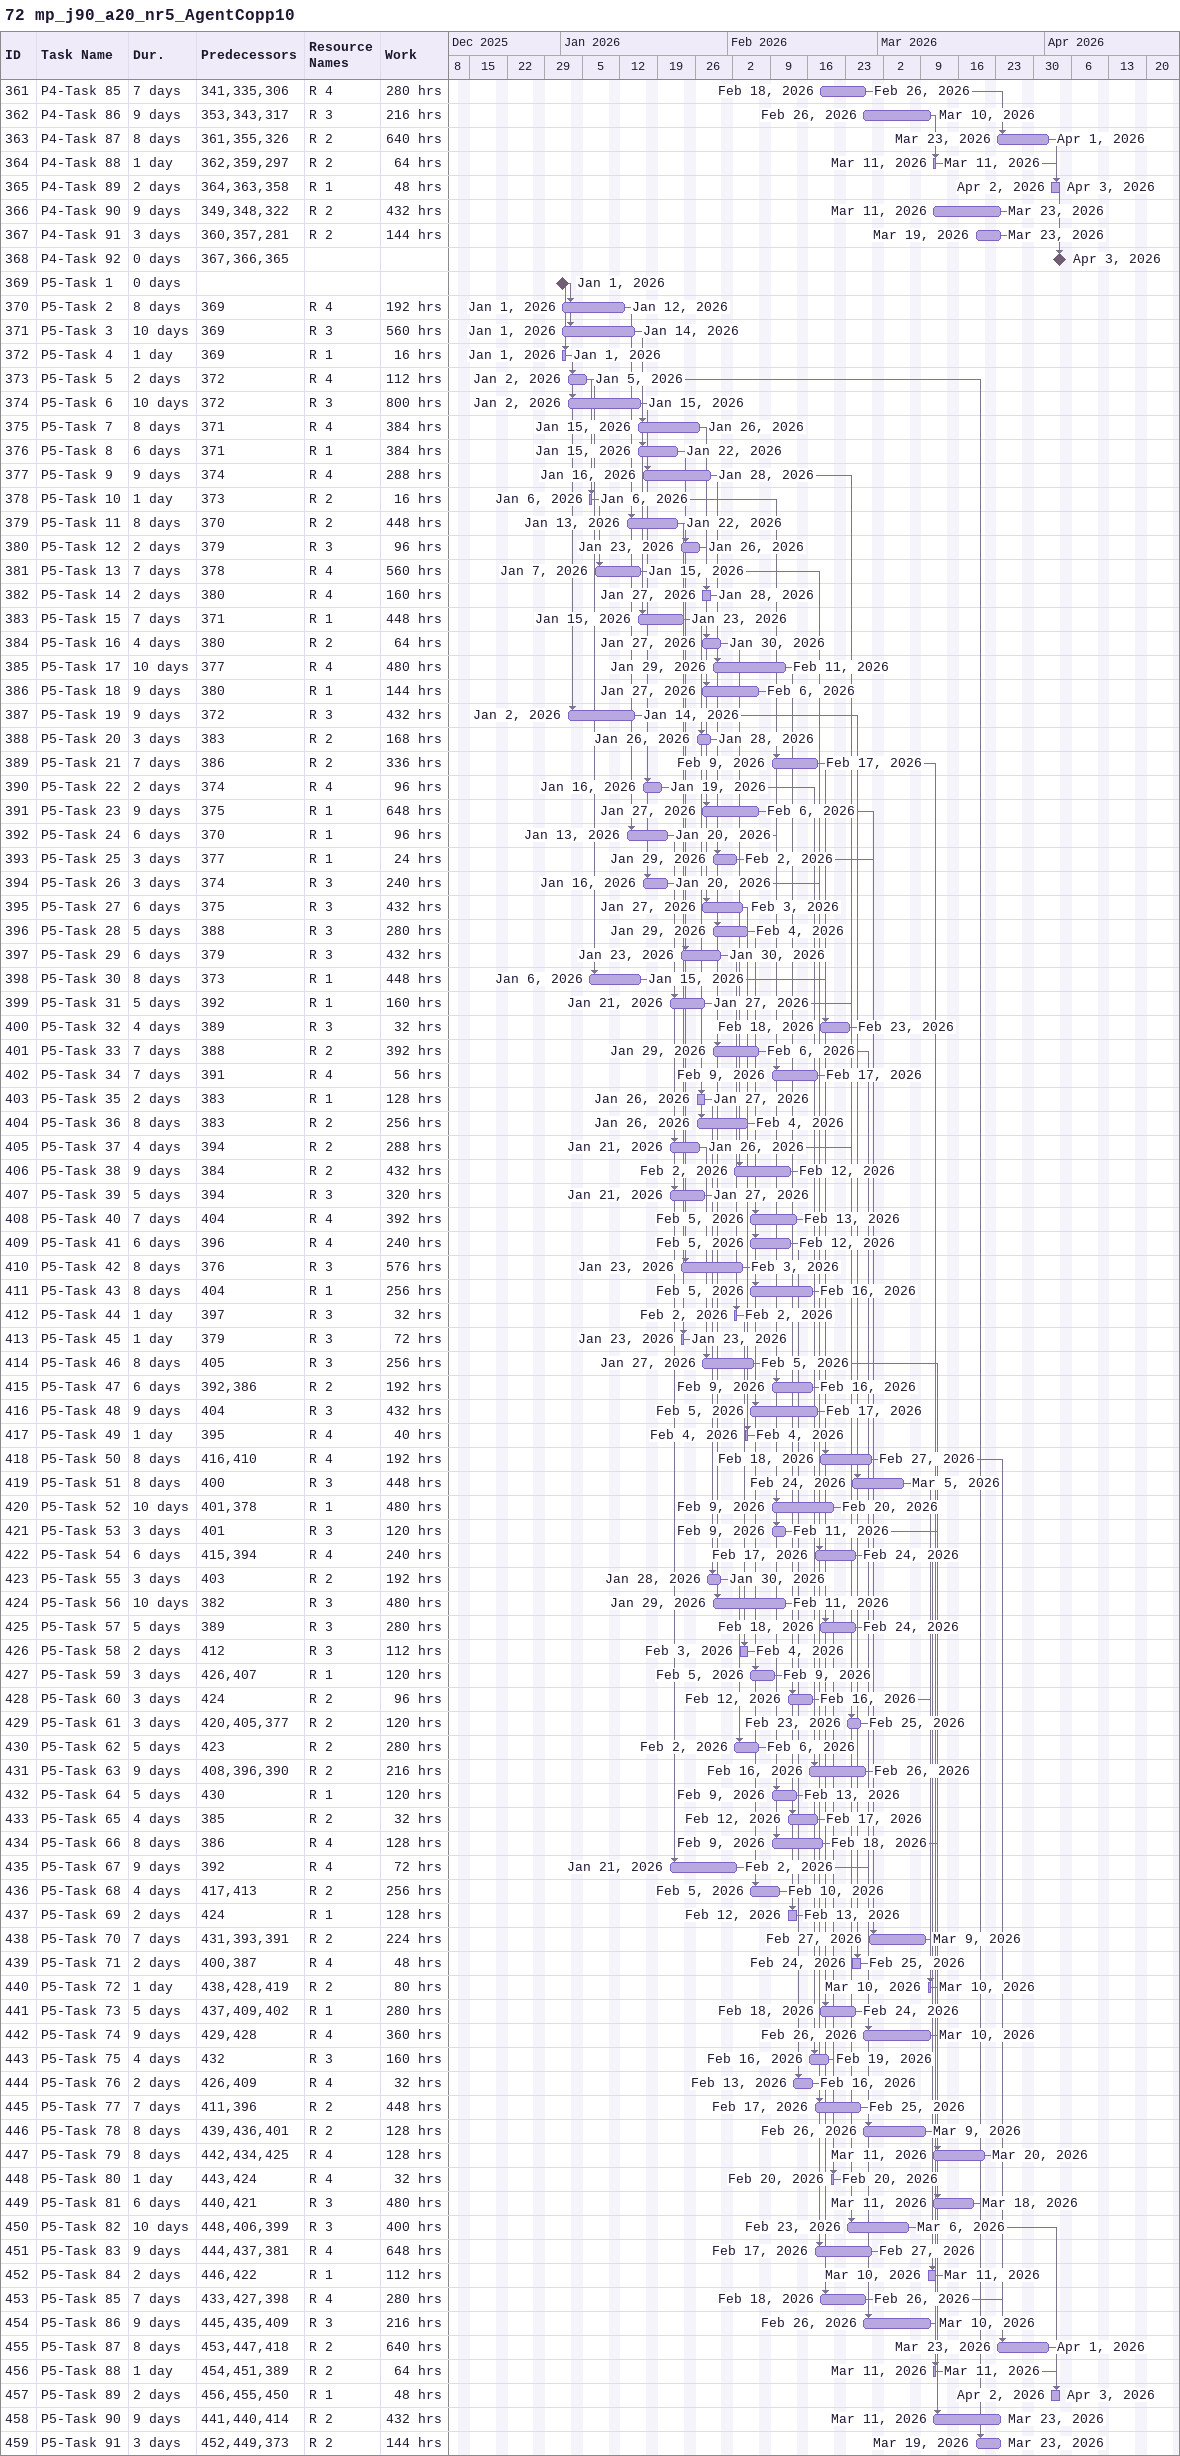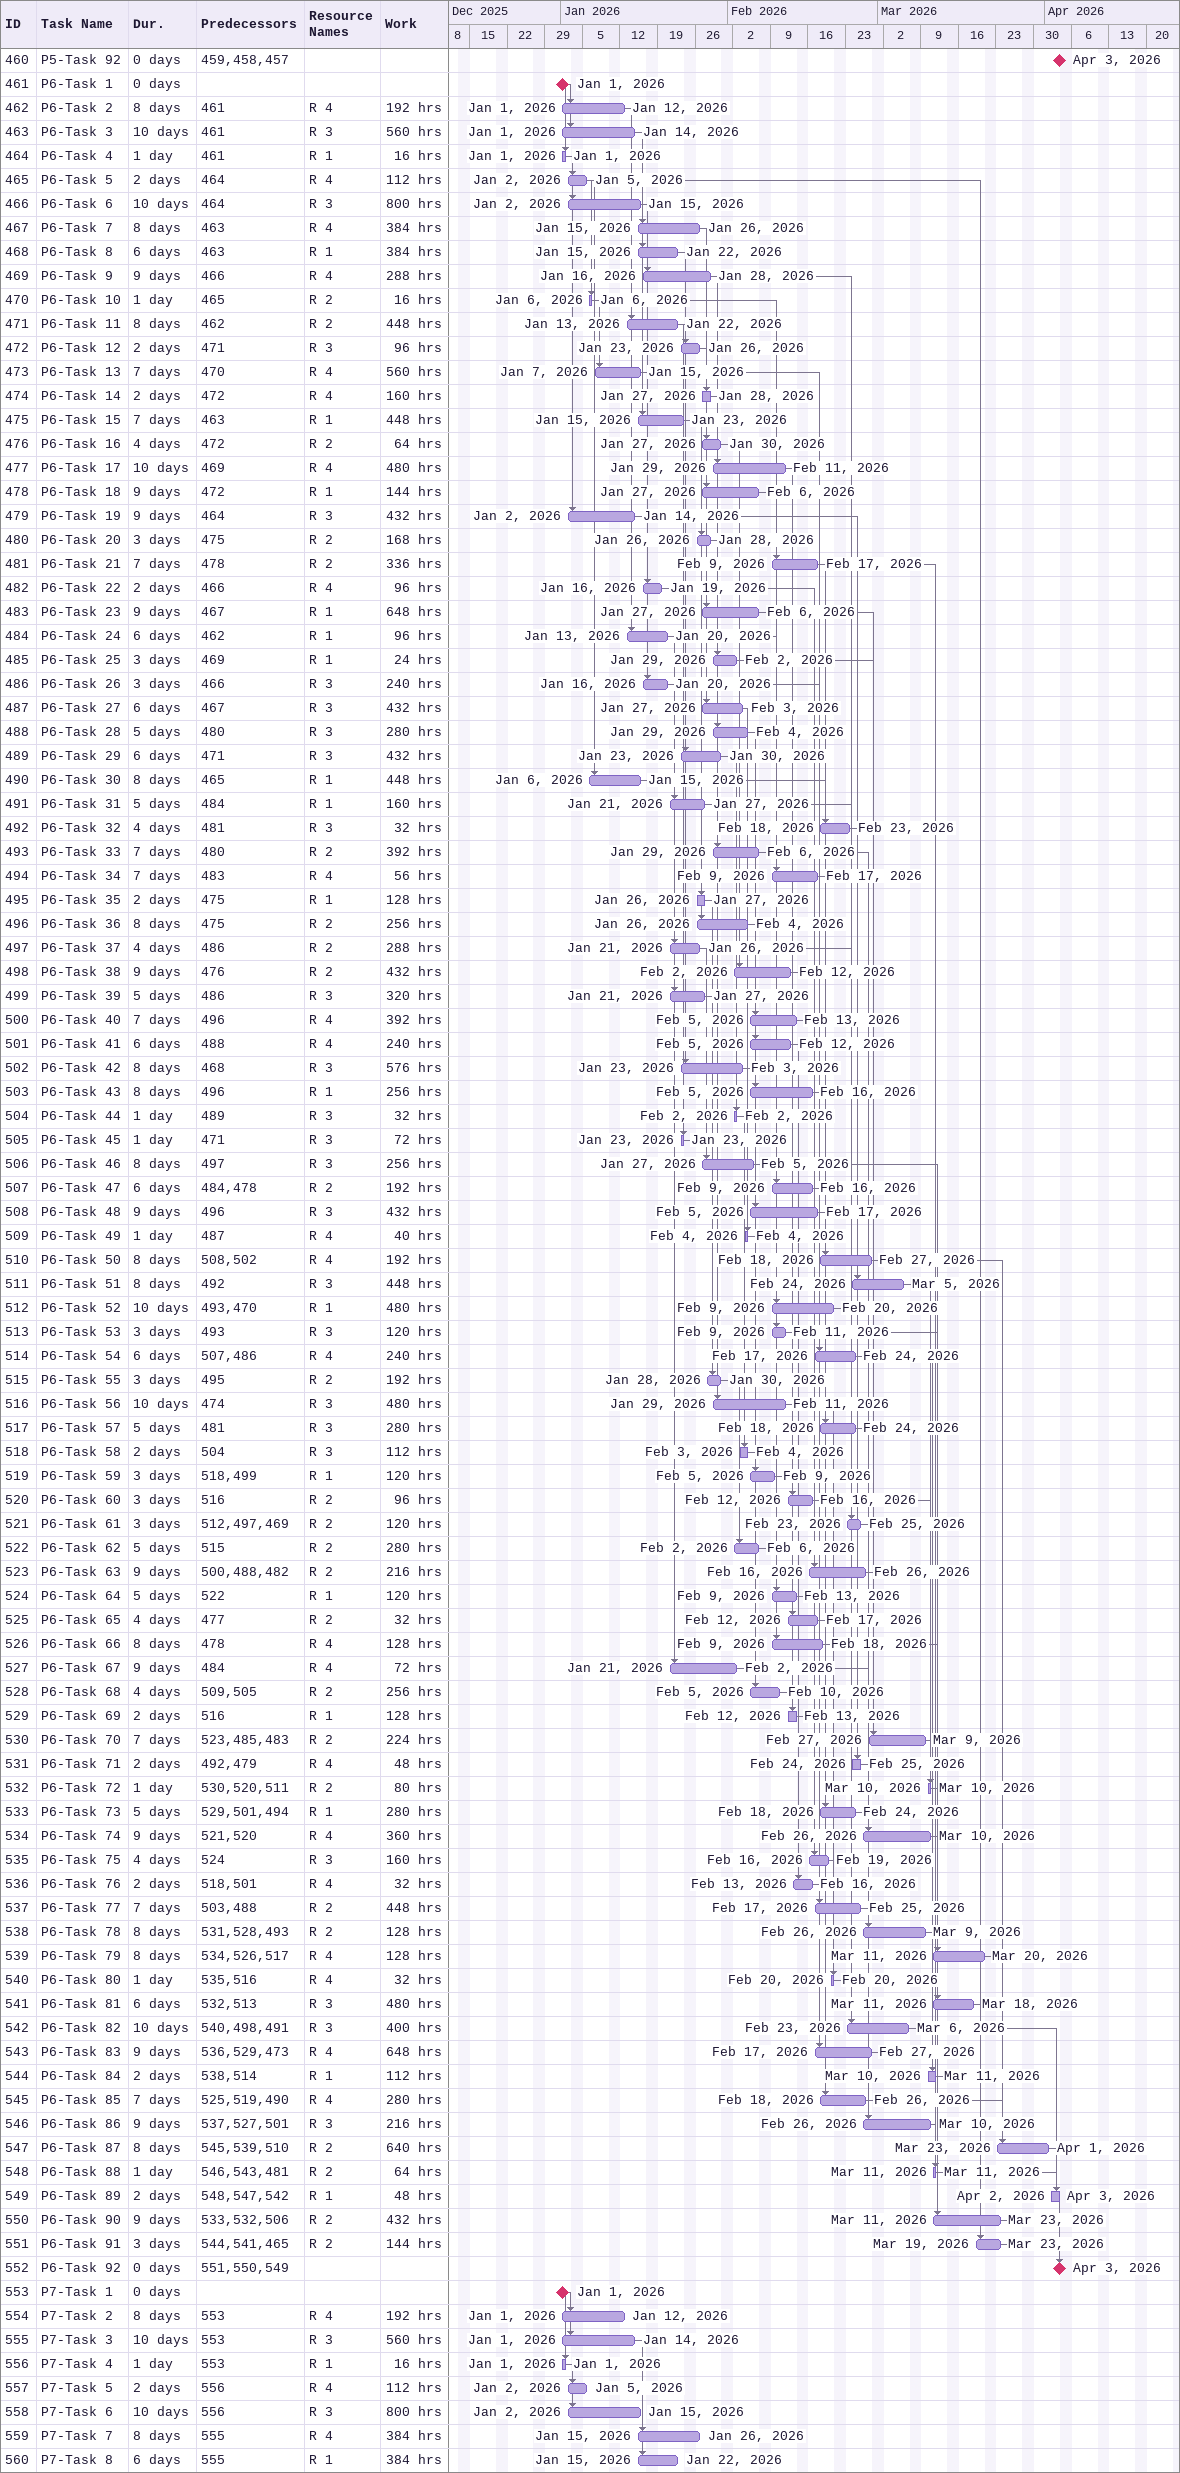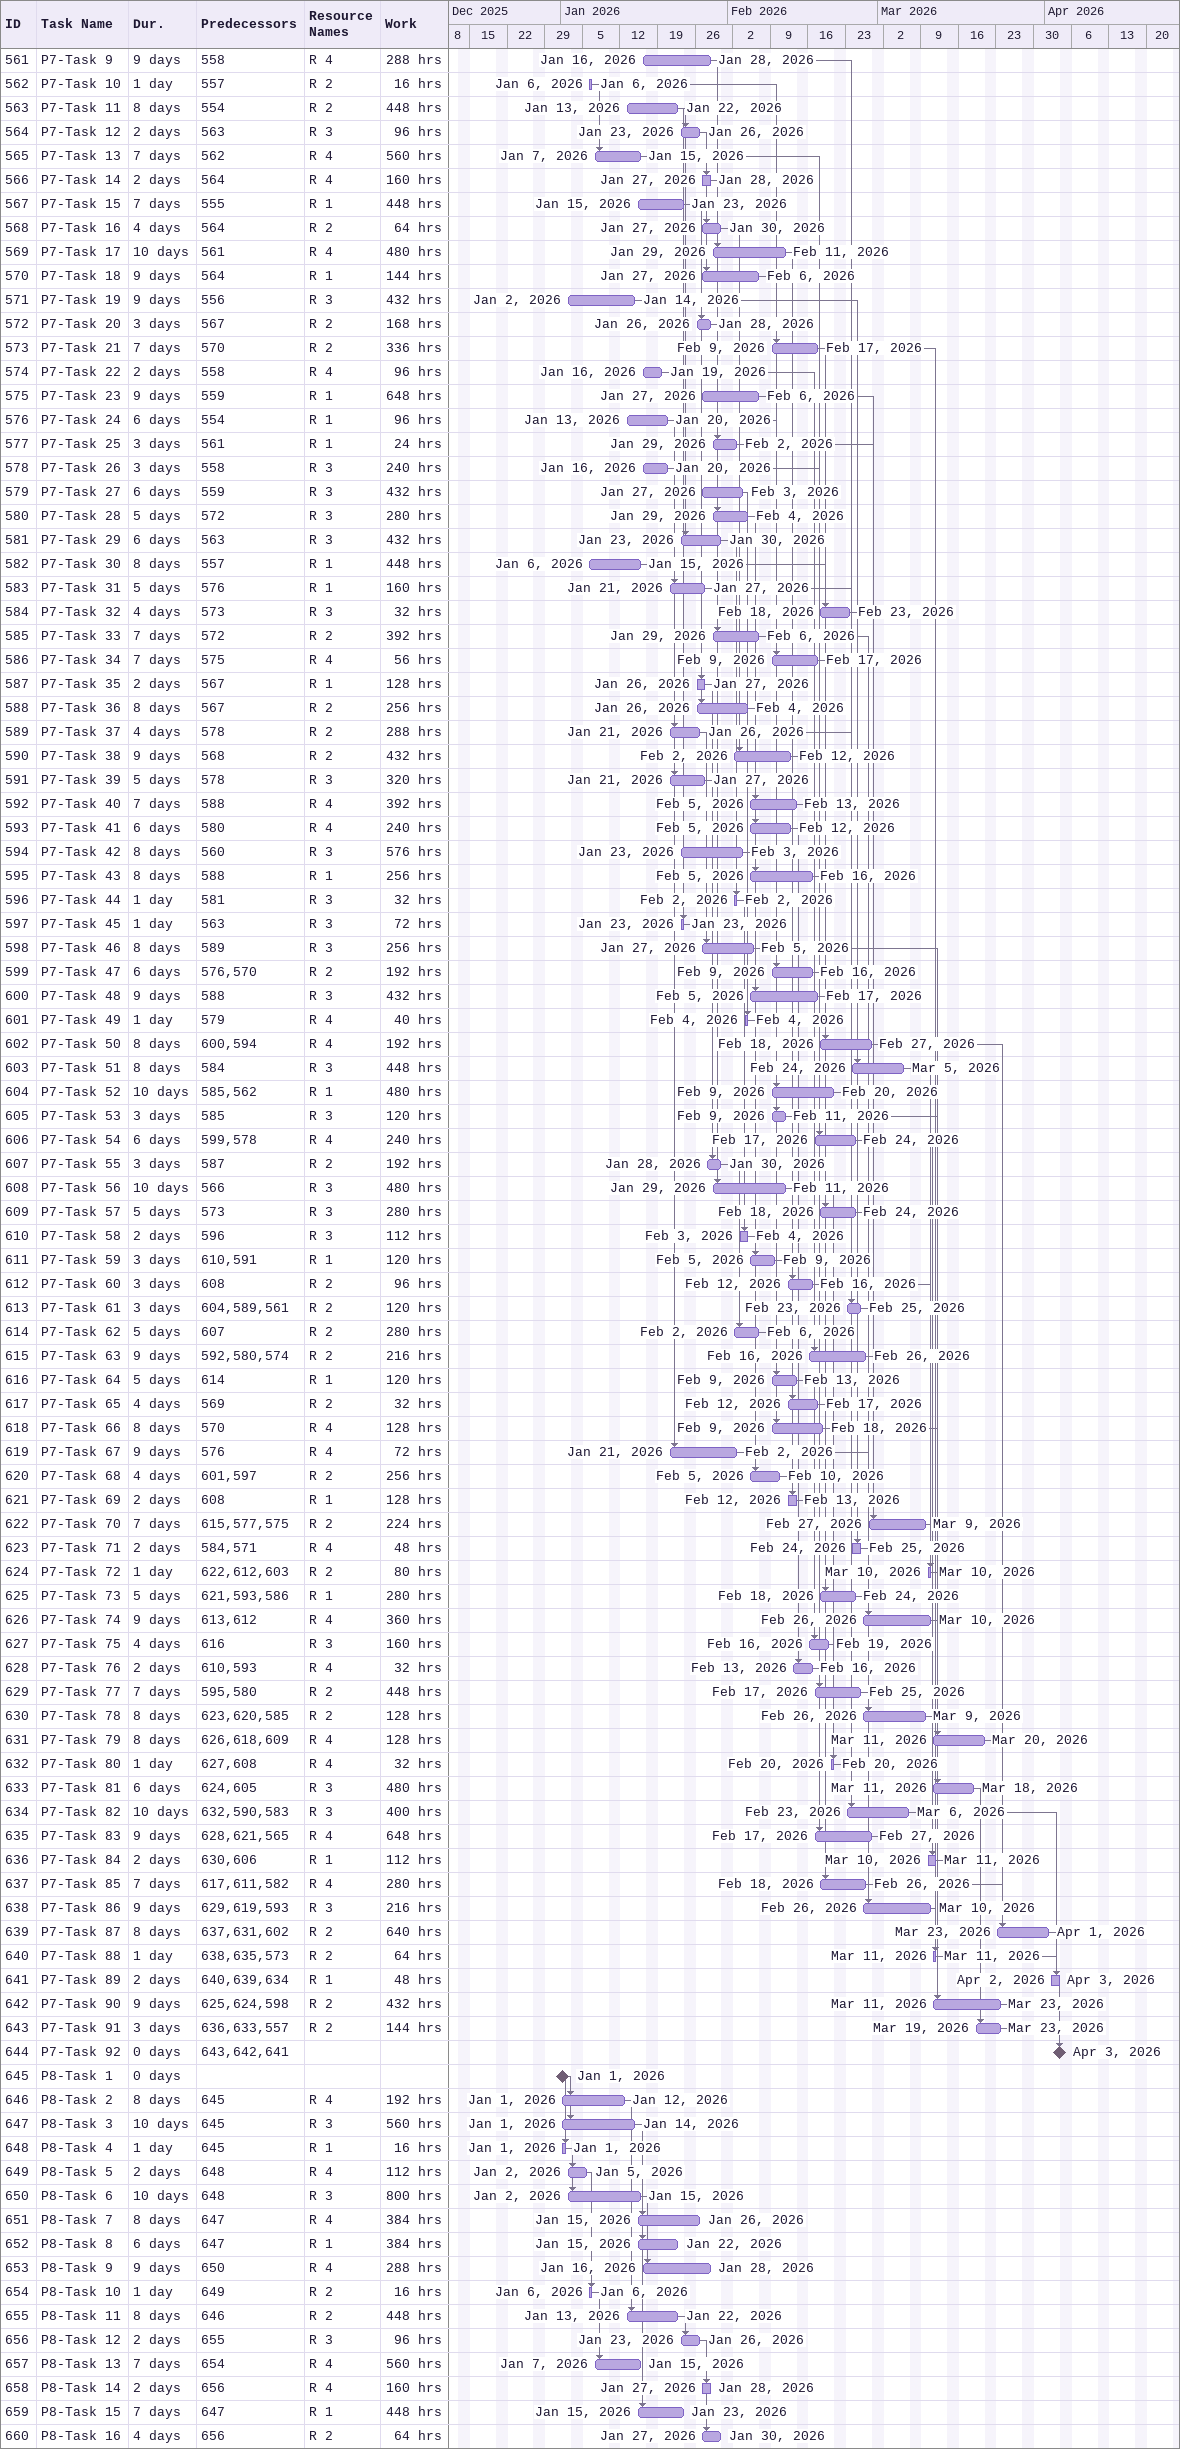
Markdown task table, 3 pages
72 mp_j90_a20_nr5_AgentCopp10

| ID | Task | Duration | Start | Finish | Predecessors | Resources | Work (h) |
|---|---|---|---|---|---|---|---|
| 361 | P4-Task 85 | 7d | 2026-02-18 | 2026-02-26 | 341, 335, 306 | R 4 | 280 |
| 362 | P4-Task 86 | 9d | 2026-02-26 | 2026-03-10 | 353, 343, 317 | R 3 | 216 |
| 363 | P4-Task 87 | 8d | 2026-03-23 | 2026-04-01 | 361, 355, 326 | R 2 | 640 |
| 364 | P4-Task 88 | 1d | 2026-03-11 | 2026-03-11 | 362, 359, 297 | R 2 | 64 |
| 365 | P4-Task 89 | 2d | 2026-04-02 | 2026-04-03 | 364, 363, 358 | R 1 | 48 |
| 366 | P4-Task 90 | 9d | 2026-03-11 | 2026-03-23 | 349, 348, 322 | R 2 | 432 |
| 367 | P4-Task 91 | 3d | 2026-03-19 | 2026-03-23 | 360, 357, 281 | R 2 | 144 |
| 368 | P4-Task 92 | 0d | 2026-04-03 | 2026-04-03 | 367, 366, 365 |  |  |
| 369 | P5-Task 1 | 0d | 2026-01-01 | 2026-01-01 |  |  |  |
| 370 | P5-Task 2 | 8d | 2026-01-01 | 2026-01-12 | 369 | R 4 | 192 |
| 371 | P5-Task 3 | 10d | 2026-01-01 | 2026-01-14 | 369 | R 3 | 560 |
| 372 | P5-Task 4 | 1d | 2026-01-01 | 2026-01-01 | 369 | R 1 | 16 |
| 373 | P5-Task 5 | 2d | 2026-01-02 | 2026-01-05 | 372 | R 4 | 112 |
| 374 | P5-Task 6 | 10d | 2026-01-02 | 2026-01-15 | 372 | R 3 | 800 |
| 375 | P5-Task 7 | 8d | 2026-01-15 | 2026-01-26 | 371 | R 4 | 384 |
| 376 | P5-Task 8 | 6d | 2026-01-15 | 2026-01-22 | 371 | R 1 | 384 |
| 377 | P5-Task 9 | 9d | 2026-01-16 | 2026-01-28 | 374 | R 4 | 288 |
| 378 | P5-Task 10 | 1d | 2026-01-06 | 2026-01-06 | 373 | R 2 | 16 |
| 379 | P5-Task 11 | 8d | 2026-01-13 | 2026-01-22 | 370 | R 2 | 448 |
| 380 | P5-Task 12 | 2d | 2026-01-23 | 2026-01-26 | 379 | R 3 | 96 |
| 381 | P5-Task 13 | 7d | 2026-01-07 | 2026-01-15 | 378 | R 4 | 560 |
| 382 | P5-Task 14 | 2d | 2026-01-27 | 2026-01-28 | 380 | R 4 | 160 |
| 383 | P5-Task 15 | 7d | 2026-01-15 | 2026-01-23 | 371 | R 1 | 448 |
| 384 | P5-Task 16 | 4d | 2026-01-27 | 2026-01-30 | 380 | R 2 | 64 |
| 385 | P5-Task 17 | 10d | 2026-01-29 | 2026-02-11 | 377 | R 4 | 480 |
| 386 | P5-Task 18 | 9d | 2026-01-27 | 2026-02-06 | 380 | R 1 | 144 |
| 387 | P5-Task 19 | 9d | 2026-01-02 | 2026-01-14 | 372 | R 3 | 432 |
| 388 | P5-Task 20 | 3d | 2026-01-26 | 2026-01-28 | 383 | R 2 | 168 |
| 389 | P5-Task 21 | 7d | 2026-02-09 | 2026-02-17 | 386 | R 2 | 336 |
| 390 | P5-Task 22 | 2d | 2026-01-16 | 2026-01-19 | 374 | R 4 | 96 |
| 391 | P5-Task 23 | 9d | 2026-01-27 | 2026-02-06 | 375 | R 1 | 648 |
| 392 | P5-Task 24 | 6d | 2026-01-13 | 2026-01-20 | 370 | R 1 | 96 |
| 393 | P5-Task 25 | 3d | 2026-01-29 | 2026-02-02 | 377 | R 1 | 24 |
| 394 | P5-Task 26 | 3d | 2026-01-16 | 2026-01-20 | 374 | R 3 | 240 |
| 395 | P5-Task 27 | 6d | 2026-01-27 | 2026-02-03 | 375 | R 3 | 432 |
| 396 | P5-Task 28 | 5d | 2026-01-29 | 2026-02-04 | 388 | R 3 | 280 |
| 397 | P5-Task 29 | 6d | 2026-01-23 | 2026-01-30 | 379 | R 3 | 432 |
| 398 | P5-Task 30 | 8d | 2026-01-06 | 2026-01-15 | 373 | R 1 | 448 |
| 399 | P5-Task 31 | 5d | 2026-01-21 | 2026-01-27 | 392 | R 1 | 160 |
| 400 | P5-Task 32 | 4d | 2026-02-18 | 2026-02-23 | 389 | R 3 | 32 |
| 401 | P5-Task 33 | 7d | 2026-01-29 | 2026-02-06 | 388 | R 2 | 392 |
| 402 | P5-Task 34 | 7d | 2026-02-09 | 2026-02-17 | 391 | R 4 | 56 |
| 403 | P5-Task 35 | 2d | 2026-01-26 | 2026-01-27 | 383 | R 1 | 128 |
| 404 | P5-Task 36 | 8d | 2026-01-26 | 2026-02-04 | 383 | R 2 | 256 |
| 405 | P5-Task 37 | 4d | 2026-01-21 | 2026-01-26 | 394 | R 2 | 288 |
| 406 | P5-Task 38 | 9d | 2026-02-02 | 2026-02-12 | 384 | R 2 | 432 |
| 407 | P5-Task 39 | 5d | 2026-01-21 | 2026-01-27 | 394 | R 3 | 320 |
| 408 | P5-Task 40 | 7d | 2026-02-05 | 2026-02-13 | 404 | R 4 | 392 |
| 409 | P5-Task 41 | 6d | 2026-02-05 | 2026-02-12 | 396 | R 4 | 240 |
| 410 | P5-Task 42 | 8d | 2026-01-23 | 2026-02-03 | 376 | R 3 | 576 |
| 411 | P5-Task 43 | 8d | 2026-02-05 | 2026-02-16 | 404 | R 1 | 256 |
| 412 | P5-Task 44 | 1d | 2026-02-02 | 2026-02-02 | 397 | R 3 | 32 |
| 413 | P5-Task 45 | 1d | 2026-01-23 | 2026-01-23 | 379 | R 3 | 72 |
| 414 | P5-Task 46 | 8d | 2026-01-27 | 2026-02-05 | 405 | R 3 | 256 |
| 415 | P5-Task 47 | 6d | 2026-02-09 | 2026-02-16 | 392, 386 | R 2 | 192 |
| 416 | P5-Task 48 | 9d | 2026-02-05 | 2026-02-17 | 404 | R 3 | 432 |
| 417 | P5-Task 49 | 1d | 2026-02-04 | 2026-02-04 | 395 | R 4 | 40 |
| 418 | P5-Task 50 | 8d | 2026-02-18 | 2026-02-27 | 416, 410 | R 4 | 192 |
| 419 | P5-Task 51 | 8d | 2026-02-24 | 2026-03-05 | 400 | R 3 | 448 |
| 420 | P5-Task 52 | 10d | 2026-02-09 | 2026-02-20 | 401, 378 | R 1 | 480 |
| 421 | P5-Task 53 | 3d | 2026-02-09 | 2026-02-11 | 401 | R 3 | 120 |
| 422 | P5-Task 54 | 6d | 2026-02-17 | 2026-02-24 | 415, 394 | R 4 | 240 |
| 423 | P5-Task 55 | 3d | 2026-01-28 | 2026-01-30 | 403 | R 2 | 192 |
| 424 | P5-Task 56 | 10d | 2026-01-29 | 2026-02-11 | 382 | R 3 | 480 |
| 425 | P5-Task 57 | 5d | 2026-02-18 | 2026-02-24 | 389 | R 3 | 280 |
| 426 | P5-Task 58 | 2d | 2026-02-03 | 2026-02-04 | 412 | R 3 | 112 |
| 427 | P5-Task 59 | 3d | 2026-02-05 | 2026-02-09 | 426, 407 | R 1 | 120 |
| 428 | P5-Task 60 | 3d | 2026-02-12 | 2026-02-16 | 424 | R 2 | 96 |
| 429 | P5-Task 61 | 3d | 2026-02-23 | 2026-02-25 | 420, 405, 377 | R 2 | 120 |
| 430 | P5-Task 62 | 5d | 2026-02-02 | 2026-02-06 | 423 | R 2 | 280 |
| 431 | P5-Task 63 | 9d | 2026-02-16 | 2026-02-26 | 408, 396, 390 | R 2 | 216 |
| 432 | P5-Task 64 | 5d | 2026-02-09 | 2026-02-13 | 430 | R 1 | 120 |
| 433 | P5-Task 65 | 4d | 2026-02-12 | 2026-02-17 | 385 | R 2 | 32 |
| 434 | P5-Task 66 | 8d | 2026-02-09 | 2026-02-18 | 386 | R 4 | 128 |
| 435 | P5-Task 67 | 9d | 2026-01-21 | 2026-02-02 | 392 | R 4 | 72 |
| 436 | P5-Task 68 | 4d | 2026-02-05 | 2026-02-10 | 417, 413 | R 2 | 256 |
| 437 | P5-Task 69 | 2d | 2026-02-12 | 2026-02-13 | 424 | R 1 | 128 |
| 438 | P5-Task 70 | 7d | 2026-02-27 | 2026-03-09 | 431, 393, 391 | R 2 | 224 |
| 439 | P5-Task 71 | 2d | 2026-02-24 | 2026-02-25 | 400, 387 | R 4 | 48 |
| 440 | P5-Task 72 | 1d | 2026-03-10 | 2026-03-10 | 438, 428, 419 | R 2 | 80 |
| 441 | P5-Task 73 | 5d | 2026-02-18 | 2026-02-24 | 437, 409, 402 | R 1 | 280 |
| 442 | P5-Task 74 | 9d | 2026-02-26 | 2026-03-10 | 429, 428 | R 4 | 360 |
| 443 | P5-Task 75 | 4d | 2026-02-16 | 2026-02-19 | 432 | R 3 | 160 |
| 444 | P5-Task 76 | 2d | 2026-02-13 | 2026-02-16 | 426, 409 | R 4 | 32 |
| 445 | P5-Task 77 | 7d | 2026-02-17 | 2026-02-25 | 411, 396 | R 2 | 448 |
| 446 | P5-Task 78 | 8d | 2026-02-26 | 2026-03-09 | 439, 436, 401 | R 2 | 128 |
| 447 | P5-Task 79 | 8d | 2026-03-11 | 2026-03-20 | 442, 434, 425 | R 4 | 128 |
| 448 | P5-Task 80 | 1d | 2026-02-20 | 2026-02-20 | 443, 424 | R 4 | 32 |
| 449 | P5-Task 81 | 6d | 2026-03-11 | 2026-03-18 | 440, 421 | R 3 | 480 |
| 450 | P5-Task 82 | 10d | 2026-02-23 | 2026-03-06 | 448, 406, 399 | R 3 | 400 |
| 451 | P5-Task 83 | 9d | 2026-02-17 | 2026-02-27 | 444, 437, 381 | R 4 | 648 |
| 452 | P5-Task 84 | 2d | 2026-03-10 | 2026-03-11 | 446, 422 | R 1 | 112 |
| 453 | P5-Task 85 | 7d | 2026-02-18 | 2026-02-26 | 433, 427, 398 | R 4 | 280 |
| 454 | P5-Task 86 | 9d | 2026-02-26 | 2026-03-10 | 445, 435, 409 | R 3 | 216 |
| 455 | P5-Task 87 | 8d | 2026-03-23 | 2026-04-01 | 453, 447, 418 | R 2 | 640 |
| 456 | P5-Task 88 | 1d | 2026-03-11 | 2026-03-11 | 454, 451, 389 | R 2 | 64 |
| 457 | P5-Task 89 | 2d | 2026-04-02 | 2026-04-03 | 456, 455, 450 | R 1 | 48 |
| 458 | P5-Task 90 | 9d | 2026-03-11 | 2026-03-23 | 441, 440, 414 | R 2 | 432 |
| 459 | P5-Task 91 | 3d | 2026-03-19 | 2026-03-23 | 452, 449, 373 | R 2 | 144 |
| 460 | P5-Task 92 | 0d | 2026-04-03 | 2026-04-03 | 459, 458, 457 |  |  |
| 461 | P6-Task 1 | 0d | 2026-01-01 | 2026-01-01 |  |  |  |
| 462 | P6-Task 2 | 8d | 2026-01-01 | 2026-01-12 | 461 | R 4 | 192 |
| 463 | P6-Task 3 | 10d | 2026-01-01 | 2026-01-14 | 461 | R 3 | 560 |
| 464 | P6-Task 4 | 1d | 2026-01-01 | 2026-01-01 | 461 | R 1 | 16 |
| 465 | P6-Task 5 | 2d | 2026-01-02 | 2026-01-05 | 464 | R 4 | 112 |
| 466 | P6-Task 6 | 10d | 2026-01-02 | 2026-01-15 | 464 | R 3 | 800 |
| 467 | P6-Task 7 | 8d | 2026-01-15 | 2026-01-26 | 463 | R 4 | 384 |
| 468 | P6-Task 8 | 6d | 2026-01-15 | 2026-01-22 | 463 | R 1 | 384 |
| 469 | P6-Task 9 | 9d | 2026-01-16 | 2026-01-28 | 466 | R 4 | 288 |
| 470 | P6-Task 10 | 1d | 2026-01-06 | 2026-01-06 | 465 | R 2 | 16 |
| 471 | P6-Task 11 | 8d | 2026-01-13 | 2026-01-22 | 462 | R 2 | 448 |
| 472 | P6-Task 12 | 2d | 2026-01-23 | 2026-01-26 | 471 | R 3 | 96 |
| 473 | P6-Task 13 | 7d | 2026-01-07 | 2026-01-15 | 470 | R 4 | 560 |
| 474 | P6-Task 14 | 2d | 2026-01-27 | 2026-01-28 | 472 | R 4 | 160 |
| 475 | P6-Task 15 | 7d | 2026-01-15 | 2026-01-23 | 463 | R 1 | 448 |
| 476 | P6-Task 16 | 4d | 2026-01-27 | 2026-01-30 | 472 | R 2 | 64 |
| 477 | P6-Task 17 | 10d | 2026-01-29 | 2026-02-11 | 469 | R 4 | 480 |
| 478 | P6-Task 18 | 9d | 2026-01-27 | 2026-02-06 | 472 | R 1 | 144 |
| 479 | P6-Task 19 | 9d | 2026-01-02 | 2026-01-14 | 464 | R 3 | 432 |
| 480 | P6-Task 20 | 3d | 2026-01-26 | 2026-01-28 | 475 | R 2 | 168 |
| 481 | P6-Task 21 | 7d | 2026-02-09 | 2026-02-17 | 478 | R 2 | 336 |
| 482 | P6-Task 22 | 2d | 2026-01-16 | 2026-01-19 | 466 | R 4 | 96 |
| 483 | P6-Task 23 | 9d | 2026-01-27 | 2026-02-06 | 467 | R 1 | 648 |
| 484 | P6-Task 24 | 6d | 2026-01-13 | 2026-01-20 | 462 | R 1 | 96 |
| 485 | P6-Task 25 | 3d | 2026-01-29 | 2026-02-02 | 469 | R 1 | 24 |
| 486 | P6-Task 26 | 3d | 2026-01-16 | 2026-01-20 | 466 | R 3 | 240 |
| 487 | P6-Task 27 | 6d | 2026-01-27 | 2026-02-03 | 467 | R 3 | 432 |
| 488 | P6-Task 28 | 5d | 2026-01-29 | 2026-02-04 | 480 | R 3 | 280 |
| 489 | P6-Task 29 | 6d | 2026-01-23 | 2026-01-30 | 471 | R 3 | 432 |
| 490 | P6-Task 30 | 8d | 2026-01-06 | 2026-01-15 | 465 | R 1 | 448 |
| 491 | P6-Task 31 | 5d | 2026-01-21 | 2026-01-27 | 484 | R 1 | 160 |
| 492 | P6-Task 32 | 4d | 2026-02-18 | 2026-02-23 | 481 | R 3 | 32 |
| 493 | P6-Task 33 | 7d | 2026-01-29 | 2026-02-06 | 480 | R 2 | 392 |
| 494 | P6-Task 34 | 7d | 2026-02-09 | 2026-02-17 | 483 | R 4 | 56 |
| 495 | P6-Task 35 | 2d | 2026-01-26 | 2026-01-27 | 475 | R 1 | 128 |
| 496 | P6-Task 36 | 8d | 2026-01-26 | 2026-02-04 | 475 | R 2 | 256 |
| 497 | P6-Task 37 | 4d | 2026-01-21 | 2026-01-26 | 486 | R 2 | 288 |
| 498 | P6-Task 38 | 9d | 2026-02-02 | 2026-02-12 | 476 | R 2 | 432 |
| 499 | P6-Task 39 | 5d | 2026-01-21 | 2026-01-27 | 486 | R 3 | 320 |
| 500 | P6-Task 40 | 7d | 2026-02-05 | 2026-02-13 | 496 | R 4 | 392 |
| 501 | P6-Task 41 | 6d | 2026-02-05 | 2026-02-12 | 488 | R 4 | 240 |
| 502 | P6-Task 42 | 8d | 2026-01-23 | 2026-02-03 | 468 | R 3 | 576 |
| 503 | P6-Task 43 | 8d | 2026-02-05 | 2026-02-16 | 496 | R 1 | 256 |
| 504 | P6-Task 44 | 1d | 2026-02-02 | 2026-02-02 | 489 | R 3 | 32 |
| 505 | P6-Task 45 | 1d | 2026-01-23 | 2026-01-23 | 471 | R 3 | 72 |
| 506 | P6-Task 46 | 8d | 2026-01-27 | 2026-02-05 | 497 | R 3 | 256 |
| 507 | P6-Task 47 | 6d | 2026-02-09 | 2026-02-16 | 484, 478 | R 2 | 192 |
| 508 | P6-Task 48 | 9d | 2026-02-05 | 2026-02-17 | 496 | R 3 | 432 |
| 509 | P6-Task 49 | 1d | 2026-02-04 | 2026-02-04 | 487 | R 4 | 40 |
| 510 | P6-Task 50 | 8d | 2026-02-18 | 2026-02-27 | 508, 502 | R 4 | 192 |
| 511 | P6-Task 51 | 8d | 2026-02-24 | 2026-03-05 | 492 | R 3 | 448 |
| 512 | P6-Task 52 | 10d | 2026-02-09 | 2026-02-20 | 493, 470 | R 1 | 480 |
| 513 | P6-Task 53 | 3d | 2026-02-09 | 2026-02-11 | 493 | R 3 | 120 |
| 514 | P6-Task 54 | 6d | 2026-02-17 | 2026-02-24 | 507, 486 | R 4 | 240 |
| 515 | P6-Task 55 | 3d | 2026-01-28 | 2026-01-30 | 495 | R 2 | 192 |
| 516 | P6-Task 56 | 10d | 2026-01-29 | 2026-02-11 | 474 | R 3 | 480 |
| 517 | P6-Task 57 | 5d | 2026-02-18 | 2026-02-24 | 481 | R 3 | 280 |
| 518 | P6-Task 58 | 2d | 2026-02-03 | 2026-02-04 | 504 | R 3 | 112 |
| 519 | P6-Task 59 | 3d | 2026-02-05 | 2026-02-09 | 518, 499 | R 1 | 120 |
| 520 | P6-Task 60 | 3d | 2026-02-12 | 2026-02-16 | 516 | R 2 | 96 |
| 521 | P6-Task 61 | 3d | 2026-02-23 | 2026-02-25 | 512, 497, 469 | R 2 | 120 |
| 522 | P6-Task 62 | 5d | 2026-02-02 | 2026-02-06 | 515 | R 2 | 280 |
| 523 | P6-Task 63 | 9d | 2026-02-16 | 2026-02-26 | 500, 488, 482 | R 2 | 216 |
| 524 | P6-Task 64 | 5d | 2026-02-09 | 2026-02-13 | 522 | R 1 | 120 |
| 525 | P6-Task 65 | 4d | 2026-02-12 | 2026-02-17 | 477 | R 2 | 32 |
| 526 | P6-Task 66 | 8d | 2026-02-09 | 2026-02-18 | 478 | R 4 | 128 |
| 527 | P6-Task 67 | 9d | 2026-01-21 | 2026-02-02 | 484 | R 4 | 72 |
| 528 | P6-Task 68 | 4d | 2026-02-05 | 2026-02-10 | 509, 505 | R 2 | 256 |
| 529 | P6-Task 69 | 2d | 2026-02-12 | 2026-02-13 | 516 | R 1 | 128 |
| 530 | P6-Task 70 | 7d | 2026-02-27 | 2026-03-09 | 523, 485, 483 | R 2 | 224 |
| 531 | P6-Task 71 | 2d | 2026-02-24 | 2026-02-25 | 492, 479 | R 4 | 48 |
| 532 | P6-Task 72 | 1d | 2026-03-10 | 2026-03-10 | 530, 520, 511 | R 2 | 80 |
| 533 | P6-Task 73 | 5d | 2026-02-18 | 2026-02-24 | 529, 501, 494 | R 1 | 280 |
| 534 | P6-Task 74 | 9d | 2026-02-26 | 2026-03-10 | 521, 520 | R 4 | 360 |
| 535 | P6-Task 75 | 4d | 2026-02-16 | 2026-02-19 | 524 | R 3 | 160 |
| 536 | P6-Task 76 | 2d | 2026-02-13 | 2026-02-16 | 518, 501 | R 4 | 32 |
| 537 | P6-Task 77 | 7d | 2026-02-17 | 2026-02-25 | 503, 488 | R 2 | 448 |
| 538 | P6-Task 78 | 8d | 2026-02-26 | 2026-03-09 | 531, 528, 493 | R 2 | 128 |
| 539 | P6-Task 79 | 8d | 2026-03-11 | 2026-03-20 | 534, 526, 517 | R 4 | 128 |
| 540 | P6-Task 80 | 1d | 2026-02-20 | 2026-02-20 | 535, 516 | R 4 | 32 |
| 541 | P6-Task 81 | 6d | 2026-03-11 | 2026-03-18 | 532, 513 | R 3 | 480 |
| 542 | P6-Task 82 | 10d | 2026-02-23 | 2026-03-06 | 540, 498, 491 | R 3 | 400 |
| 543 | P6-Task 83 | 9d | 2026-02-17 | 2026-02-27 | 536, 529, 473 | R 4 | 648 |
| 544 | P6-Task 84 | 2d | 2026-03-10 | 2026-03-11 | 538, 514 | R 1 | 112 |
| 545 | P6-Task 85 | 7d | 2026-02-18 | 2026-02-26 | 525, 519, 490 | R 4 | 280 |
| 546 | P6-Task 86 | 9d | 2026-02-26 | 2026-03-10 | 537, 527, 501 | R 3 | 216 |
| 547 | P6-Task 87 | 8d | 2026-03-23 | 2026-04-01 | 545, 539, 510 | R 2 | 640 |
| 548 | P6-Task 88 | 1d | 2026-03-11 | 2026-03-11 | 546, 543, 481 | R 2 | 64 |
| 549 | P6-Task 89 | 2d | 2026-04-02 | 2026-04-03 | 548, 547, 542 | R 1 | 48 |
| 550 | P6-Task 90 | 9d | 2026-03-11 | 2026-03-23 | 533, 532, 506 | R 2 | 432 |
| 551 | P6-Task 91 | 3d | 2026-03-19 | 2026-03-23 | 544, 541, 465 | R 2 | 144 |
| 552 | P6-Task 92 | 0d | 2026-04-03 | 2026-04-03 | 551, 550, 549 |  |  |
| 553 | P7-Task 1 | 0d | 2026-01-01 | 2026-01-01 |  |  |  |
| 554 | P7-Task 2 | 8d | 2026-01-01 | 2026-01-12 | 553 | R 4 | 192 |
| 555 | P7-Task 3 | 10d | 2026-01-01 | 2026-01-14 | 553 | R 3 | 560 |
| 556 | P7-Task 4 | 1d | 2026-01-01 | 2026-01-01 | 553 | R 1 | 16 |
| 557 | P7-Task 5 | 2d | 2026-01-02 | 2026-01-05 | 556 | R 4 | 112 |
| 558 | P7-Task 6 | 10d | 2026-01-02 | 2026-01-15 | 556 | R 3 | 800 |
| 559 | P7-Task 7 | 8d | 2026-01-15 | 2026-01-26 | 555 | R 4 | 384 |
| 560 | P7-Task 8 | 6d | 2026-01-15 | 2026-01-22 | 555 | R 1 | 384 |
| 561 | P7-Task 9 | 9d | 2026-01-16 | 2026-01-28 | 558 | R 4 | 288 |
| 562 | P7-Task 10 | 1d | 2026-01-06 | 2026-01-06 | 557 | R 2 | 16 |
| 563 | P7-Task 11 | 8d | 2026-01-13 | 2026-01-22 | 554 | R 2 | 448 |
| 564 | P7-Task 12 | 2d | 2026-01-23 | 2026-01-26 | 563 | R 3 | 96 |
| 565 | P7-Task 13 | 7d | 2026-01-07 | 2026-01-15 | 562 | R 4 | 560 |
| 566 | P7-Task 14 | 2d | 2026-01-27 | 2026-01-28 | 564 | R 4 | 160 |
| 567 | P7-Task 15 | 7d | 2026-01-15 | 2026-01-23 | 555 | R 1 | 448 |
| 568 | P7-Task 16 | 4d | 2026-01-27 | 2026-01-30 | 564 | R 2 | 64 |
| 569 | P7-Task 17 | 10d | 2026-01-29 | 2026-02-11 | 561 | R 4 | 480 |
| 570 | P7-Task 18 | 9d | 2026-01-27 | 2026-02-06 | 564 | R 1 | 144 |
| 571 | P7-Task 19 | 9d | 2026-01-02 | 2026-01-14 | 556 | R 3 | 432 |
| 572 | P7-Task 20 | 3d | 2026-01-26 | 2026-01-28 | 567 | R 2 | 168 |
| 573 | P7-Task 21 | 7d | 2026-02-09 | 2026-02-17 | 570 | R 2 | 336 |
| 574 | P7-Task 22 | 2d | 2026-01-16 | 2026-01-19 | 558 | R 4 | 96 |
| 575 | P7-Task 23 | 9d | 2026-01-27 | 2026-02-06 | 559 | R 1 | 648 |
| 576 | P7-Task 24 | 6d | 2026-01-13 | 2026-01-20 | 554 | R 1 | 96 |
| 577 | P7-Task 25 | 3d | 2026-01-29 | 2026-02-02 | 561 | R 1 | 24 |
| 578 | P7-Task 26 | 3d | 2026-01-16 | 2026-01-20 | 558 | R 3 | 240 |
| 579 | P7-Task 27 | 6d | 2026-01-27 | 2026-02-03 | 559 | R 3 | 432 |
| 580 | P7-Task 28 | 5d | 2026-01-29 | 2026-02-04 | 572 | R 3 | 280 |
| 581 | P7-Task 29 | 6d | 2026-01-23 | 2026-01-30 | 563 | R 3 | 432 |
| 582 | P7-Task 30 | 8d | 2026-01-06 | 2026-01-15 | 557 | R 1 | 448 |
| 583 | P7-Task 31 | 5d | 2026-01-21 | 2026-01-27 | 576 | R 1 | 160 |
| 584 | P7-Task 32 | 4d | 2026-02-18 | 2026-02-23 | 573 | R 3 | 32 |
| 585 | P7-Task 33 | 7d | 2026-01-29 | 2026-02-06 | 572 | R 2 | 392 |
| 586 | P7-Task 34 | 7d | 2026-02-09 | 2026-02-17 | 575 | R 4 | 56 |
| 587 | P7-Task 35 | 2d | 2026-01-26 | 2026-01-27 | 567 | R 1 | 128 |
| 588 | P7-Task 36 | 8d | 2026-01-26 | 2026-02-04 | 567 | R 2 | 256 |
| 589 | P7-Task 37 | 4d | 2026-01-21 | 2026-01-26 | 578 | R 2 | 288 |
| 590 | P7-Task 38 | 9d | 2026-02-02 | 2026-02-12 | 568 | R 2 | 432 |
| 591 | P7-Task 39 | 5d | 2026-01-21 | 2026-01-27 | 578 | R 3 | 320 |
| 592 | P7-Task 40 | 7d | 2026-02-05 | 2026-02-13 | 588 | R 4 | 392 |
| 593 | P7-Task 41 | 6d | 2026-02-05 | 2026-02-12 | 580 | R 4 | 240 |
| 594 | P7-Task 42 | 8d | 2026-01-23 | 2026-02-03 | 560 | R 3 | 576 |
| 595 | P7-Task 43 | 8d | 2026-02-05 | 2026-02-16 | 588 | R 1 | 256 |
| 596 | P7-Task 44 | 1d | 2026-02-02 | 2026-02-02 | 581 | R 3 | 32 |
| 597 | P7-Task 45 | 1d | 2026-01-23 | 2026-01-23 | 563 | R 3 | 72 |
| 598 | P7-Task 46 | 8d | 2026-01-27 | 2026-02-05 | 589 | R 3 | 256 |
| 599 | P7-Task 47 | 6d | 2026-02-09 | 2026-02-16 | 576, 570 | R 2 | 192 |
| 600 | P7-Task 48 | 9d | 2026-02-05 | 2026-02-17 | 588 | R 3 | 432 |
| 601 | P7-Task 49 | 1d | 2026-02-04 | 2026-02-04 | 579 | R 4 | 40 |
| 602 | P7-Task 50 | 8d | 2026-02-18 | 2026-02-27 | 600, 594 | R 4 | 192 |
| 603 | P7-Task 51 | 8d | 2026-02-24 | 2026-03-05 | 584 | R 3 | 448 |
| 604 | P7-Task 52 | 10d | 2026-02-09 | 2026-02-20 | 585, 562 | R 1 | 480 |
| 605 | P7-Task 53 | 3d | 2026-02-09 | 2026-02-11 | 585 | R 3 | 120 |
| 606 | P7-Task 54 | 6d | 2026-02-17 | 2026-02-24 | 599, 578 | R 4 | 240 |
| 607 | P7-Task 55 | 3d | 2026-01-28 | 2026-01-30 | 587 | R 2 | 192 |
| 608 | P7-Task 56 | 10d | 2026-01-29 | 2026-02-11 | 566 | R 3 | 480 |
| 609 | P7-Task 57 | 5d | 2026-02-18 | 2026-02-24 | 573 | R 3 | 280 |
| 610 | P7-Task 58 | 2d | 2026-02-03 | 2026-02-04 | 596 | R 3 | 112 |
| 611 | P7-Task 59 | 3d | 2026-02-05 | 2026-02-09 | 610, 591 | R 1 | 120 |
| 612 | P7-Task 60 | 3d | 2026-02-12 | 2026-02-16 | 608 | R 2 | 96 |
| 613 | P7-Task 61 | 3d | 2026-02-23 | 2026-02-25 | 604, 589, 561 | R 2 | 120 |
| 614 | P7-Task 62 | 5d | 2026-02-02 | 2026-02-06 | 607 | R 2 | 280 |
| 615 | P7-Task 63 | 9d | 2026-02-16 | 2026-02-26 | 592, 580, 574 | R 2 | 216 |
| 616 | P7-Task 64 | 5d | 2026-02-09 | 2026-02-13 | 614 | R 1 | 120 |
| 617 | P7-Task 65 | 4d | 2026-02-12 | 2026-02-17 | 569 | R 2 | 32 |
| 618 | P7-Task 66 | 8d | 2026-02-09 | 2026-02-18 | 570 | R 4 | 128 |
| 619 | P7-Task 67 | 9d | 2026-01-21 | 2026-02-02 | 576 | R 4 | 72 |
| 620 | P7-Task 68 | 4d | 2026-02-05 | 2026-02-10 | 601, 597 | R 2 | 256 |
| 621 | P7-Task 69 | 2d | 2026-02-12 | 2026-02-13 | 608 | R 1 | 128 |
| 622 | P7-Task 70 | 7d | 2026-02-27 | 2026-03-09 | 615, 577, 575 | R 2 | 224 |
| 623 | P7-Task 71 | 2d | 2026-02-24 | 2026-02-25 | 584, 571 | R 4 | 48 |
| 624 | P7-Task 72 | 1d | 2026-03-10 | 2026-03-10 | 622, 612, 603 | R 2 | 80 |
| 625 | P7-Task 73 | 5d | 2026-02-18 | 2026-02-24 | 621, 593, 586 | R 1 | 280 |
| 626 | P7-Task 74 | 9d | 2026-02-26 | 2026-03-10 | 613, 612 | R 4 | 360 |
| 627 | P7-Task 75 | 4d | 2026-02-16 | 2026-02-19 | 616 | R 3 | 160 |
| 628 | P7-Task 76 | 2d | 2026-02-13 | 2026-02-16 | 610, 593 | R 4 | 32 |
| 629 | P7-Task 77 | 7d | 2026-02-17 | 2026-02-25 | 595, 580 | R 2 | 448 |
| 630 | P7-Task 78 | 8d | 2026-02-26 | 2026-03-09 | 623, 620, 585 | R 2 | 128 |
| 631 | P7-Task 79 | 8d | 2026-03-11 | 2026-03-20 | 626, 618, 609 | R 4 | 128 |
| 632 | P7-Task 80 | 1d | 2026-02-20 | 2026-02-20 | 627, 608 | R 4 | 32 |
| 633 | P7-Task 81 | 6d | 2026-03-11 | 2026-03-18 | 624, 605 | R 3 | 480 |
| 634 | P7-Task 82 | 10d | 2026-02-23 | 2026-03-06 | 632, 590, 583 | R 3 | 400 |
| 635 | P7-Task 83 | 9d | 2026-02-17 | 2026-02-27 | 628, 621, 565 | R 4 | 648 |
| 636 | P7-Task 84 | 2d | 2026-03-10 | 2026-03-11 | 630, 606 | R 1 | 112 |
| 637 | P7-Task 85 | 7d | 2026-02-18 | 2026-02-26 | 617, 611, 582 | R 4 | 280 |
| 638 | P7-Task 86 | 9d | 2026-02-26 | 2026-03-10 | 629, 619, 593 | R 3 | 216 |
| 639 | P7-Task 87 | 8d | 2026-03-23 | 2026-04-01 | 637, 631, 602 | R 2 | 640 |
| 640 | P7-Task 88 | 1d | 2026-03-11 | 2026-03-11 | 638, 635, 573 | R 2 | 64 |
| 641 | P7-Task 89 | 2d | 2026-04-02 | 2026-04-03 | 640, 639, 634 | R 1 | 48 |
| 642 | P7-Task 90 | 9d | 2026-03-11 | 2026-03-23 | 625, 624, 598 | R 2 | 432 |
| 643 | P7-Task 91 | 3d | 2026-03-19 | 2026-03-23 | 636, 633, 557 | R 2 | 144 |
| 644 | P7-Task 92 | 0d | 2026-04-03 | 2026-04-03 | 643, 642, 641 |  |  |
| 645 | P8-Task 1 | 0d | 2026-01-01 | 2026-01-01 |  |  |  |
| 646 | P8-Task 2 | 8d | 2026-01-01 | 2026-01-12 | 645 | R 4 | 192 |
| 647 | P8-Task 3 | 10d | 2026-01-01 | 2026-01-14 | 645 | R 3 | 560 |
| 648 | P8-Task 4 | 1d | 2026-01-01 | 2026-01-01 | 645 | R 1 | 16 |
| 649 | P8-Task 5 | 2d | 2026-01-02 | 2026-01-05 | 648 | R 4 | 112 |
| 650 | P8-Task 6 | 10d | 2026-01-02 | 2026-01-15 | 648 | R 3 | 800 |
| 651 | P8-Task 7 | 8d | 2026-01-15 | 2026-01-26 | 647 | R 4 | 384 |
| 652 | P8-Task 8 | 6d | 2026-01-15 | 2026-01-22 | 647 | R 1 | 384 |
| 653 | P8-Task 9 | 9d | 2026-01-16 | 2026-01-28 | 650 | R 4 | 288 |
| 654 | P8-Task 10 | 1d | 2026-01-06 | 2026-01-06 | 649 | R 2 | 16 |
| 655 | P8-Task 11 | 8d | 2026-01-13 | 2026-01-22 | 646 | R 2 | 448 |
| 656 | P8-Task 12 | 2d | 2026-01-23 | 2026-01-26 | 655 | R 3 | 96 |
| 657 | P8-Task 13 | 7d | 2026-01-07 | 2026-01-15 | 654 | R 4 | 560 |
| 658 | P8-Task 14 | 2d | 2026-01-27 | 2026-01-28 | 656 | R 4 | 160 |
| 659 | P8-Task 15 | 7d | 2026-01-15 | 2026-01-23 | 647 | R 1 | 448 |
| 660 | P8-Task 16 | 4d | 2026-01-27 | 2026-01-30 | 656 | R 2 | 64 |
